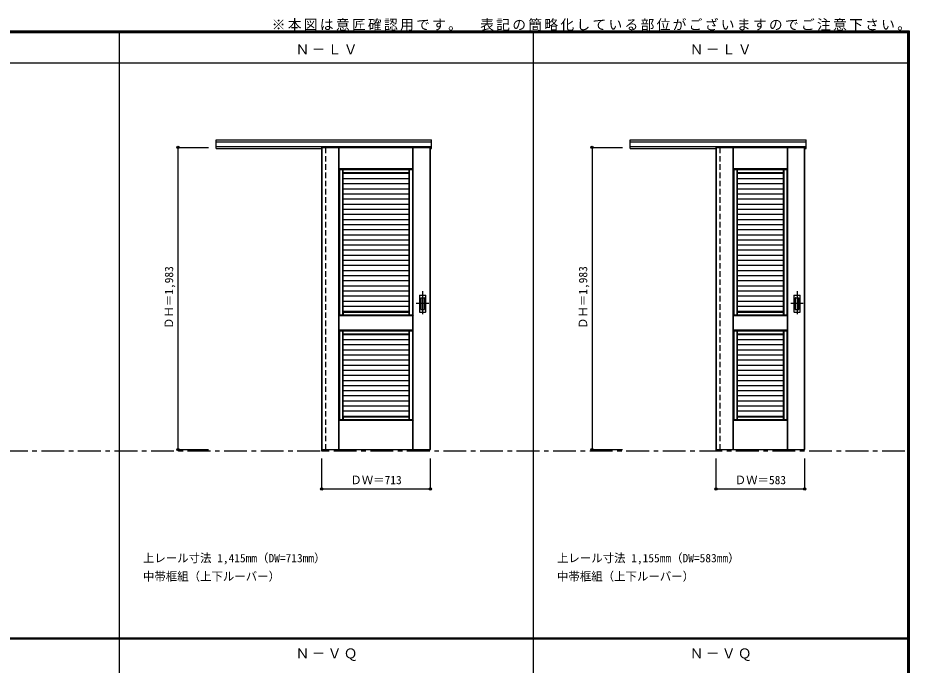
# Model space of a CAD drawing. Units: millimetres, scale not verified. Extents: x -6000 to 5700, y -4307 to 4260.
# Drawn here: x -152 to 5700, y 12 to 4260 of the extents above; entities that cross this region are included whole.
import ezdxf
from ezdxf.enums import TextEntityAlignment as Align

# ---------------------------------------------------------------- set-up
doc = ezdxf.new("R2010")
doc.units = ezdxf.units.MM
doc.header["$LTSCALE"] = 30
doc.header["$PDMODE"] = 32
doc.header["$PDSIZE"] = 15
doc.linetypes.add('CHAIN1', pattern=[8, 5, -1, 1, -1])
doc.linetypes.add('DASHED1', pattern=[1.8, 1.2, -0.6])
for name, color, linetype in [('0-1_通り芯', 4, 'CHAIN1'), ('0-2_扉', 3, 'Continuous'), ('0-3_仕上げ', 7, 'Continuous'), ('0-4_枠', 3, 'Continuous'), ('0-6_引手', 3, 'Continuous'), ('0-A_文字', 7, 'Continuous'), ('0-B_寸法', 4, 'Continuous'), ('F-1_枠', 6, 'Continuous')]:
    doc.layers.add(name, color=color, linetype=linetype)
doc.styles.add('ＭＳ ゴシック', font='')
doc.styles.get('ＭＳ ゴシック').set_extended_font_data('MS Gothic')

msp = doc.modelspace()

# ---------------------------------------------------------------- linework, layer by layer
at = {"layer": '0-1_通り芯'}
for p, q in [((2505.25, 2465.5), (2505.25, 2303.5)), ((4963.75, 2465.5), (4963.75, 2303.5)), ((2546.25, 2384.5), (2464.25, 2384.5)), ((5004.75, 2384.5), (4922.75, 2384.5))]:
    msp.add_line(p, q, dxfattribs=at)
at = {"layer": '0-1_通り芯', "color": 7}
msp.add_line((-2397.5, 1418), (5690, 1418), dxfattribs=at)
at = {"layer": '0-2_扉', "color": 4, "linetype": 'DASHED1'}
for p, q in [((1843.25, 3410), (1843.25, 3406)), ((4431.75, 3410), (4431.75, 3406))]:
    msp.add_line(p, q, dxfattribs=at)
at = {"layer": '0-2_扉'}
for p, q in [((1843.25, 3410), (1843.25, 1427)), ((1843.25, 3410), (2556.25, 3410)), ((2556.25, 1427), (2556.25, 3410)), ((4431.75, 3410), (4431.75, 1427)), ((4431.75, 3410), (5014.75, 3410)), ((5014.75, 1427), (5014.75, 3410)), ((1843.25, 1427), (2556.25, 1427)), ((4431.75, 1427), (5014.75, 1427))]:
    msp.add_line(p, q, dxfattribs=at)
at = {"layer": '0-3_仕上げ'}
for p, q in [((1845.25, 1427), (1845.25, 3410)), ((1955.25, 1427), (1955.25, 3410)), ((1956.25, 3269), (1956.25, 3410)), ((1957.25, 3270), (1957.25, 3410)), ((2442.25, 3270), (2442.25, 3410)), ((2443.25, 3269), (2443.25, 3410)), ((2444.25, 1427), (2444.25, 3410)), ((2554.25, 1427), (2554.25, 3410)), ((4433.75, 1427), (4433.75, 3410)), ((4543.75, 1427), (4543.75, 3410)), ((4544.75, 3269), (4544.75, 3410)), ((4545.75, 3270), (4545.75, 3410)), ((4900.75, 3270), (4900.75, 3410)), ((4901.75, 3269), (4901.75, 3410)), ((4902.75, 1427), (4902.75, 3410)), ((5012.75, 1427), (5012.75, 3410)), ((1957.25, 3270), (1956.25, 3269)), ((1959.25, 3266), (1956.25, 3269)), ((2442.25, 3270), (1957.25, 3270)), ((1960.25, 3264), (1960.25, 2308)), ((1960.25, 3264), (2439.25, 3264)), ((1981.25, 3264), (1981.25, 2308)), ((1982.25, 3241.04), (2417.25, 3241.04)), ((2417.25, 3239.54), (1982.25, 3239.54)), ((2416.25, 3243), (1983.25, 3243)), ((2416.25, 3243), (2416.25, 3264)), ((2417.25, 3242), (2416.25, 3243)), ((2418.25, 3264), (2418.25, 2308)), ((2439.25, 3264), (2439.25, 2308)), ((4545.75, 3270), (4544.75, 3269)), ((4547.75, 3266), (4544.75, 3269)), ((4900.75, 3270), (4545.75, 3270)), ((4548.75, 3264), (4548.75, 2308)), ((4548.75, 3264), (4897.75, 3264)), ((4569.75, 3264), (4569.75, 2308)), ((4570.75, 3241.04), (4875.75, 3241.04)), ((4875.75, 3239.54), (4570.75, 3239.54)), ((4874.75, 3243), (4571.75, 3243)), ((4874.75, 3243), (4874.75, 3264)), ((4875.75, 3242), (4874.75, 3243)), ((4876.75, 3264), (4876.75, 2308)), ((4897.75, 3264), (4897.75, 2308)), ((2417.25, 3203.47), (1982.25, 3203.47)), ((2417.25, 3169.97), (1982.25, 3169.97)), ((4875.75, 3203.47), (4570.75, 3203.47)), ((4875.75, 3169.97), (4570.75, 3169.97)), ((2417.25, 3136.47), (1982.25, 3136.47)), ((2417.25, 3102.97), (1982.25, 3102.97)), ((4875.75, 3136.47), (4570.75, 3136.47)), ((4875.75, 3102.97), (4570.75, 3102.97)), ((2417.25, 3069.47), (1982.25, 3069.47)), ((4875.75, 3069.47), (4570.75, 3069.47)), ((2417.25, 3035.97), (1982.25, 3035.97)), ((2417.25, 3002.47), (1982.25, 3002.47)), ((4875.75, 3035.97), (4570.75, 3035.97)), ((4875.75, 3002.47), (4570.75, 3002.47)), ((2417.25, 2968.97), (1982.25, 2968.97)), ((2417.25, 2935.47), (1982.25, 2935.47)), ((4875.75, 2968.97), (4570.75, 2968.97)), ((4875.75, 2935.47), (4570.75, 2935.47)), ((2417.25, 2901.97), (1982.25, 2901.97)), ((2417.25, 2868.47), (1982.25, 2868.47)), ((4875.75, 2901.97), (4570.75, 2901.97)), ((4875.75, 2868.47), (4570.75, 2868.47)), ((2417.25, 2834.97), (1982.25, 2834.97)), ((4875.75, 2834.97), (4570.75, 2834.97)), ((2417.25, 2801.47), (1982.25, 2801.47)), ((2417.25, 2767.97), (1982.25, 2767.97)), ((4875.75, 2801.47), (4570.75, 2801.47)), ((4875.75, 2767.97), (4570.75, 2767.97)), ((2417.25, 2734.47), (1982.25, 2734.47)), ((2417.25, 2700.97), (1982.25, 2700.97)), ((4875.75, 2734.47), (4570.75, 2734.47)), ((4875.75, 2700.97), (4570.75, 2700.97)), ((2417.25, 2667.47), (1982.25, 2667.47)), ((2417.25, 2633.97), (1982.25, 2633.97)), ((4875.75, 2667.47), (4570.75, 2667.47)), ((4875.75, 2633.97), (4570.75, 2633.97)), ((2417.25, 2600.47), (1982.25, 2600.47)), ((4875.75, 2600.47), (4570.75, 2600.47)), ((2417.25, 2566.97), (1982.25, 2566.97)), ((2417.25, 2533.47), (1982.25, 2533.47)), ((4875.75, 2566.97), (4570.75, 2566.97)), ((4875.75, 2533.47), (4570.75, 2533.47)), ((2417.25, 2499.97), (1982.25, 2499.97)), ((2417.25, 2466.47), (1982.25, 2466.47)), ((4875.75, 2499.97), (4570.75, 2499.97)), ((4875.75, 2466.47), (4570.75, 2466.47)), ((2417.25, 2432.97), (1982.25, 2432.97)), ((2417.25, 2399.47), (1982.25, 2399.47)), ((4875.75, 2432.97), (4570.75, 2432.97)), ((4875.75, 2399.47), (4570.75, 2399.47)), ((2417.25, 2365.97), (1982.25, 2365.97)), ((4875.75, 2365.97), (4570.75, 2365.97)), ((1956.25, 2305), (1959.25, 2308)), ((1957.25, 2304), (1956.25, 2305)), ((1957.25, 2212), (1957.25, 2304)), ((2442.25, 2304), (1957.25, 2304)), ((2417.25, 2332.47), (1982.25, 2332.47)), ((1982.25, 2330), (1983.25, 2329)), ((1983.25, 2329), (1983.25, 2308)), ((1983.25, 2329), (2416.25, 2329)), ((2440.25, 2308), (2443.25, 2305)), ((2442.25, 2304), (2443.25, 2305)), ((2442.25, 2212), (2442.25, 2304)), ((2443.25, 2211), (2443.25, 2305)), ((4544.75, 2305), (4547.75, 2308)), ((4545.75, 2304), (4544.75, 2305)), ((4545.75, 2212), (4545.75, 2304)), ((4900.75, 2304), (4545.75, 2304)), ((4875.75, 2332.47), (4570.75, 2332.47)), ((4570.75, 2330), (4571.75, 2329)), ((4571.75, 2329), (4571.75, 2308)), ((4571.75, 2329), (4874.75, 2329)), ((4898.75, 2308), (4901.75, 2305)), ((4900.75, 2304), (4901.75, 2305)), ((4900.75, 2212), (4900.75, 2304)), ((4901.75, 2211), (4901.75, 2305)), ((1956.25, 2211), (1957.25, 2212)), ((1957.25, 2212), (2442.25, 2212)), ((1960.25, 2206), (1960.25, 1621)), ((1960.25, 2206), (2439.25, 2206)), ((1981.25, 2206), (1981.25, 1621)), ((1982.25, 2183.04), (2417.25, 2183.04)), ((2416.25, 2185), (1983.25, 2185)), ((2416.25, 2185), (2416.25, 2206)), ((2417.25, 2184), (2416.25, 2185)), ((2418.25, 2206), (2418.25, 1621)), ((2439.25, 2206), (2439.25, 1621)), ((2443.25, 2211), (2440.25, 2208)), ((2443.25, 2211), (2442.25, 2212)), ((4544.75, 2211), (4545.75, 2212)), ((4545.75, 2212), (4900.75, 2212)), ((4548.75, 2206), (4548.75, 1621)), ((4548.75, 2206), (4897.75, 2206)), ((4569.75, 2206), (4569.75, 1621)), ((4570.75, 2183.04), (4875.75, 2183.04)), ((4874.75, 2185), (4571.75, 2185)), ((4874.75, 2185), (4874.75, 2206)), ((4875.75, 2184), (4874.75, 2185)), ((4876.75, 2206), (4876.75, 1621)), ((4897.75, 2206), (4897.75, 1621)), ((4901.75, 2211), (4898.75, 2208)), ((4901.75, 2211), (4900.75, 2212)), ((2417.25, 2146.97), (1982.25, 2146.97)), ((2417.25, 2113.47), (1982.25, 2113.47)), ((4875.75, 2146.97), (4570.75, 2146.97)), ((4875.75, 2113.47), (4570.75, 2113.47)), ((2417.25, 2079.97), (1982.25, 2079.97)), ((4875.75, 2079.97), (4570.75, 2079.97)), ((2417.25, 2046.47), (1982.25, 2046.47)), ((2417.25, 2012.97), (1982.25, 2012.97)), ((4875.75, 2046.47), (4570.75, 2046.47)), ((4875.75, 2012.97), (4570.75, 2012.97)), ((2417.25, 1979.47), (1982.25, 1979.47)), ((2417.25, 1945.97), (1982.25, 1945.97)), ((4875.75, 1979.47), (4570.75, 1979.47)), ((4875.75, 1945.97), (4570.75, 1945.97)), ((2417.25, 1912.47), (1982.25, 1912.47)), ((2417.25, 1878.97), (1982.25, 1878.97)), ((4875.75, 1912.47), (4570.75, 1912.47)), ((4875.75, 1878.97), (4570.75, 1878.97)), ((2417.25, 1845.47), (1982.25, 1845.47)), ((4875.75, 1845.47), (4570.75, 1845.47)), ((2417.25, 1811.97), (1982.25, 1811.97)), ((2417.25, 1778.47), (1982.25, 1778.47)), ((4875.75, 1811.97), (4570.75, 1811.97)), ((4875.75, 1778.47), (4570.75, 1778.47)), ((2417.25, 1744.97), (1982.25, 1744.97)), ((2417.25, 1711.47), (1982.25, 1711.47)), ((4875.75, 1744.97), (4570.75, 1744.97)), ((4875.75, 1711.47), (4570.75, 1711.47)), ((2417.25, 1677.97), (1982.25, 1677.97)), ((2417.25, 1644.47), (1982.25, 1644.47)), ((1982.25, 1643), (1983.25, 1642)), ((1983.25, 1642), (1983.25, 1621)), ((1983.25, 1642), (2416.25, 1642)), ((4875.75, 1677.97), (4570.75, 1677.97)), ((4875.75, 1644.47), (4570.75, 1644.47)), ((4570.75, 1643), (4571.75, 1642)), ((4571.75, 1642), (4571.75, 1621)), ((4571.75, 1642), (4874.75, 1642)), ((1956.25, 1618), (1959.25, 1621)), ((1957.25, 1617), (1956.25, 1618)), ((1956.25, 1427), (1956.25, 1618)), ((1957.25, 1427), (1957.25, 1617)), ((2442.25, 1617), (1957.25, 1617)), ((2440.25, 1621), (2443.25, 1618)), ((2442.25, 1617), (2443.25, 1618)), ((2442.25, 1427), (2442.25, 1617)), ((2443.25, 1427), (2443.25, 1618)), ((4544.75, 1618), (4547.75, 1621)), ((4545.75, 1617), (4544.75, 1618)), ((4544.75, 1427), (4544.75, 1618)), ((4545.75, 1427), (4545.75, 1617)), ((4900.75, 1617), (4545.75, 1617)), ((4898.75, 1621), (4901.75, 1618)), ((4900.75, 1617), (4901.75, 1618)), ((4900.75, 1427), (4900.75, 1617)), ((4901.75, 1427), (4901.75, 1618))]:
    msp.add_line(p, q, dxfattribs=at)
at = {"layer": '0-3_仕上げ', "color": 3}
for p, q in [((1959.25, 2308), (1959.25, 3266)), ((2440.25, 3266), (1959.25, 3266)), ((1982.25, 2308), (1982.25, 3266)), ((1982.25, 3242), (2417.25, 3242)), ((2417.25, 2308), (2417.25, 3266)), ((2440.25, 2308), (2440.25, 3266)), ((4547.75, 2308), (4547.75, 3266)), ((4898.75, 3266), (4547.75, 3266)), ((4570.75, 2308), (4570.75, 3266)), ((4570.75, 3242), (4875.75, 3242)), ((4875.75, 2308), (4875.75, 3266)), ((4898.75, 2308), (4898.75, 3266)), ((2440.25, 2308), (1959.25, 2308)), ((1982.25, 2330), (2417.25, 2330)), ((4898.75, 2308), (4547.75, 2308)), ((4570.75, 2330), (4875.75, 2330)), ((1959.25, 2208), (1959.25, 1621)), ((1959.25, 2208), (2440.25, 2208)), ((1982.25, 1621), (1982.25, 2208)), ((1982.25, 2184), (2417.25, 2184)), ((2417.25, 1621), (2417.25, 2208)), ((2440.25, 2208), (2440.25, 1621)), ((4547.75, 2208), (4547.75, 1621)), ((4547.75, 2208), (4898.75, 2208)), ((4570.75, 1621), (4570.75, 2208)), ((4570.75, 2184), (4875.75, 2184)), ((4875.75, 1621), (4875.75, 2208)), ((4898.75, 2208), (4898.75, 1621)), ((1982.25, 1643), (2417.25, 1643)), ((4570.75, 1643), (4875.75, 1643)), ((2440.25, 1621), (1959.25, 1621)), ((4898.75, 1621), (4547.75, 1621))]:
    msp.add_line(p, q, dxfattribs=at)
at = {"layer": '0-3_仕上げ'}
for points in [[(1982.25, 3242), (1983.25, 3243), (1983.25, 3264)], [(2442.25, 3270), (2443.25, 3269), (2440.25, 3266)], [(4570.75, 3242), (4571.75, 3243), (4571.75, 3264)], [(4900.75, 3270), (4901.75, 3269), (4898.75, 3266)], [(1959.25, 2208), (1956.25, 2211), (1956.25, 2305)], [(2417.25, 2330), (2416.25, 2329), (2416.25, 2308)], [(4547.75, 2208), (4544.75, 2211), (4544.75, 2305)], [(4875.75, 2330), (4874.75, 2329), (4874.75, 2308)], [(1982.25, 2184), (1983.25, 2185), (1983.25, 2206)], [(4570.75, 2184), (4571.75, 2185), (4571.75, 2206)], [(2417.25, 1643), (2416.25, 1642), (2416.25, 1621)], [(4875.75, 1643), (4874.75, 1642), (4874.75, 1621)]]:
    msp.add_lwpolyline(points, dxfattribs=at)
at = {"layer": '0-4_枠'}
for p, q in [((1149.25, 3460), (2564.25, 3460)), ((1149.25, 3403), (1149.25, 3460)), ((2564.25, 3403), (2564.25, 3460)), ((3867.75, 3460), (5022.75, 3460)), ((3867.75, 3403), (3867.75, 3460)), ((5022.75, 3403), (5022.75, 3460)), ((1149.25, 3447), (2564.25, 3447)), ((1149.25, 3415), (2564.25, 3415)), ((1149.25, 3403), (1843.25, 3403)), ((1842.25, 3415), (1842.25, 1418)), ((1870.25, 3410), (1870.25, 3415)), ((2556.25, 3403), (2564.25, 3403)), ((3867.75, 3447), (5022.75, 3447)), ((3867.75, 3415), (5022.75, 3415)), ((3867.75, 3403), (4431.75, 3403)), ((4430.75, 3415), (4430.75, 1418)), ((4458.75, 3410), (4458.75, 3415)), ((5014.75, 3403), (5022.75, 3403)), ((1842.25, 1418), (1870.25, 1418)), ((1870.25, 1427), (1870.25, 1418)), ((4430.75, 1418), (4458.75, 1418)), ((4458.75, 1427), (4458.75, 1418))]:
    msp.add_line(p, q, dxfattribs=at)
at = {"layer": '0-4_枠', "color": 4, "linetype": 'DASHED1'}
for p, q in [((1870.25, 1427), (1870.25, 3410)), ((4458.75, 1427), (4458.75, 3410))]:
    msp.add_line(p, q, dxfattribs=at)
at = {"layer": '0-6_引手'}
for p, q in [((2484.25, 2438), (2484.25, 2331)), ((2485.75, 2439.5), (2524.75, 2439.5)), ((2526.25, 2331), (2526.25, 2438)), ((4942.75, 2438), (4942.75, 2331)), ((4944.25, 2439.5), (4983.25, 2439.5)), ((4984.75, 2331), (4984.75, 2438)), ((2485.75, 2329.5), (2524.75, 2329.5)), ((4944.25, 2329.5), (4983.25, 2329.5))]:
    msp.add_line(p, q, dxfattribs=at)
at = {"layer": '0-6_引手', "color": 7}
for p, q in [((2492.75, 2422), (2492.75, 2347)), ((2494.25, 2423.5), (2516.25, 2423.5)), ((2517.75, 2347), (2517.75, 2422)), ((4951.25, 2422), (4951.25, 2347)), ((4952.75, 2423.5), (4974.75, 2423.5)), ((4976.25, 2347), (4976.25, 2422)), ((2494.25, 2345.5), (2516.25, 2345.5)), ((4952.75, 2345.5), (4974.75, 2345.5))]:
    msp.add_line(p, q, dxfattribs=at)
at = {"layer": '0-6_引手'}
for centre, start, end in [((2485.75, 2438), 90, 180), ((2524.75, 2438), 0, 90), ((4944.25, 2438), 90, 180), ((4983.25, 2438), 0, 90), ((2485.75, 2331), 180, 270), ((2524.75, 2331), 270, 0), ((4944.25, 2331), 180, 270), ((4983.25, 2331), 270, 0)]:
    msp.add_arc(centre, 1.5, start, end, dxfattribs=at)
at = {"layer": '0-6_引手', "color": 7}
for centre, start, end in [((2494.25, 2422), 90, 180), ((2516.25, 2422), 0, 90), ((4952.75, 2422), 90, 180), ((4974.75, 2422), 0, 90), ((2494.25, 2347), 180, 270), ((2516.25, 2347), 270, 0), ((4952.75, 2347), 180, 270), ((4974.75, 2347), 270, 0)]:
    msp.add_arc(centre, 1.5, start, end, dxfattribs=at)
at = {"layer": '0-B_寸法'}
for p, q in [((899.25, 3410), (899.25, 1427)), ((899.25, 3410), (1099.25, 3410)), ((3617.75, 3410), (3617.75, 1427)), ((3617.75, 3410), (3817.75, 3410)), ((899.25, 1427), (1099.25, 1427)), ((3617.75, 1427), (3817.75, 1427)), ((1843.25, 1168), (1843.25, 1368)), ((2556.25, 1168), (2556.25, 1368)), ((4431.75, 1168), (4431.75, 1368)), ((5014.75, 1168), (5014.75, 1368)), ((2556.25, 1168), (1843.25, 1168)), ((5014.75, 1168), (4431.75, 1168))]:
    msp.add_line(p, q, dxfattribs=at)
at = {"layer": '0-B_寸法', "color": 7}
for p in [(899.25, 3410), (3617.75, 3410), (899.25, 1427), (3617.75, 1427), (1843.25, 1168), (2556.25, 1168), (4431.75, 1168), (5014.75, 1168)]:
    msp.add_point(p, dxfattribs=at)
at = {"layer": 'F-1_枠'}
for p, q in [((-6000, 4175), (5700, 4175)), ((-6000, 4170), (5700, 4170)), ((-6000, 4165), (5700, 4165)), ((515, -3790), (515, 4175)), ((3233.5, -3790), (3233.5, 4175)), ((5690, 4175), (5690, -4205)), ((5695, 4175), (5695, -4205)), ((5700, 4175), (5700, -4205)), ((-6000, 3965), (5700, 3965)), ((-6000, 190.5), (5700, 190.5)), ((-6000, 187.5), (5700, 187.5)), ((-6000, 184.5), (5700, 184.5))]:
    msp.add_line(p, q, dxfattribs=at)

# ---------------------------------------------------------------- texts
at = {"layer": '0-A_文字', "style": 'ＭＳ ゴシック'}
for s, p in [('上レール寸法 1,415mm（DW=713mm）', (669.25, 670.5)), ('上レール寸法 1,155mm（DW=583mm）', (3387.75, 670.5)), ('中帯框組（上下ルーバー）', (669.25, 550.5)), ('中帯框組（上下ルーバー）', (3387.75, 550.5))]:
    msp.add_text(s, height=54.99, dxfattribs=at).set_placement(p, align=Align.BOTTOM_LEFT)
at = {"layer": '0-A_文字', "char_height": 65.98, "attachment_point": 7, "style": 'ＭＳ ゴシック'}
for s, insert in [('\\T1.17;※本図は意匠確認用です。\u3000表記の簡略化している部位がございますのでご注意下さい。', (1515, 4175)), ('\\T1.17;Ｎ－ＬＶ', (1671.75, 4020)), ('\\T1.17;Ｎ－ＬＶ', (4259.25, 4020)), ('\\T1.17;Ｎ－ＶＱ', (1671.75, 39.5)), ('\\T1.17;Ｎ－ＶＱ', (4259.25, 39.5))]:
    msp.add_mtext(s, dxfattribs=dict(at, insert=insert))
at = {"layer": '0-B_寸法', "color": 7, "style": 'ＭＳ ゴシック'}
for p in [(884.25, 2218.25), (3602.75, 2218.25)]:
    msp.add_text('ＤＨ＝1,983', height=54.99, rotation=90, dxfattribs=at).set_placement(p, align=Align.BOTTOM_LEFT)
for s, p in [('ＤＷ＝713', (2031, 1183)), ('ＤＷ＝583', (4554.5, 1183))]:
    msp.add_text(s, height=54.99, dxfattribs=at).set_placement(p, align=Align.BOTTOM_LEFT)

doc.saveas('drawing.dxf')
